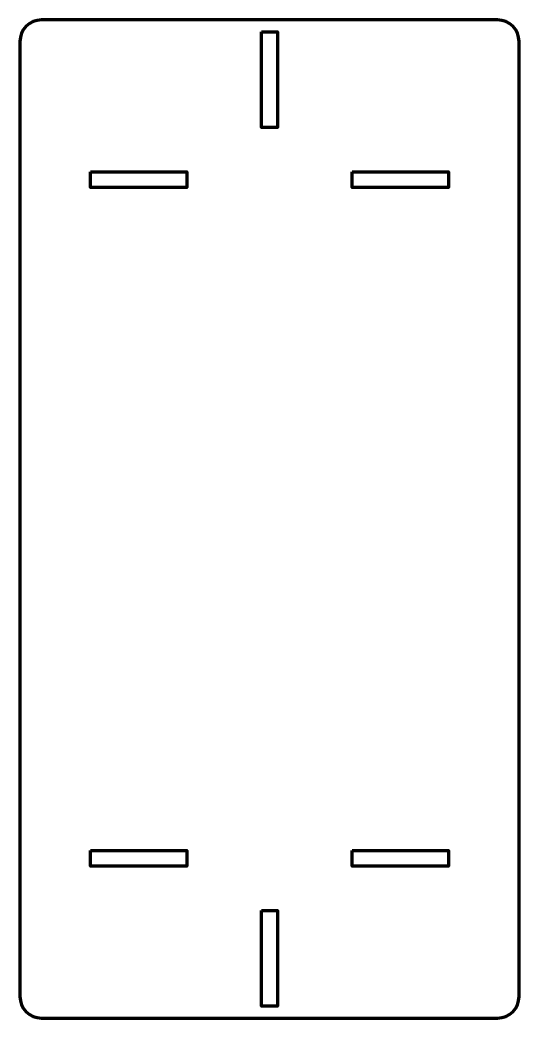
# Model space of a CAD drawing. Header units: inches. Extents: x 12.5 to 35.5, y -47 to -1.
import ezdxf

# ---------------------------------------------------------------- set-up
doc = ezdxf.new("R2010")
doc.units = ezdxf.units.IN
doc.header["$MEASUREMENT"] = 0
doc.layers.add('Outline', color=7, linetype='Continuous', lineweight=0)
doc.layers.add('Pocket', color=7, linetype='Continuous', lineweight=0)

msp = doc.modelspace()

# ---------------------------------------------------------------- linework, layer by layer
at = {"layer": 'Outline', "color": 18, "lineweight": 211, "true_color": 0x000000}
msp.add_open_spline([(13.498, -1), (13.498, -1), (34.502, -1), (34.502, -1), (35.053, -1), (35.5, -1.447), (35.5, -1.998), (35.5, -1.998), (35.5, -46.002), (35.5, -46.002), (35.5, -46.553), (35.053, -47), (34.502, -47), (34.502, -47), (13.498, -47), (13.498, -47), (12.947, -47), (12.5, -46.553), (12.5, -46.002), (12.5, -46.002), (12.5, -1.998), (12.5, -1.998), (12.5, -1.447), (12.947, -1), (13.498, -1)], degree=3, knots=[0, 0, 0, 0, 1, 1, 1, 2, 2, 2, 3, 3, 3, 4, 4, 4, 5, 5, 5, 6, 6, 6, 7, 7, 7, 8, 8, 8, 8], dxfattribs=at)
at = {"layer": 'Pocket', "color": 18, "lineweight": 211, "true_color": 0x000000}
for points in [[(23.638, -1.552), (24.362, -1.552), (24.362, -5.961), (23.638, -5.961)], [(15.748, -7.997), (20.196, -7.997), (20.196, -8.721), (15.748, -8.721)], [(27.804, -7.997), (32.252, -7.997), (32.252, -8.721), (27.804, -8.721)], [(15.748, -39.279), (20.196, -39.279), (20.196, -40.003), (15.748, -40.003)], [(27.804, -39.279), (32.252, -39.279), (32.252, -40.003), (27.804, -40.003)], [(23.638, -42.039), (24.362, -42.039), (24.362, -46.448), (23.638, -46.448)]]:
    msp.add_lwpolyline(points, close=True, dxfattribs=at)

doc.saveas('drawing.dxf')
